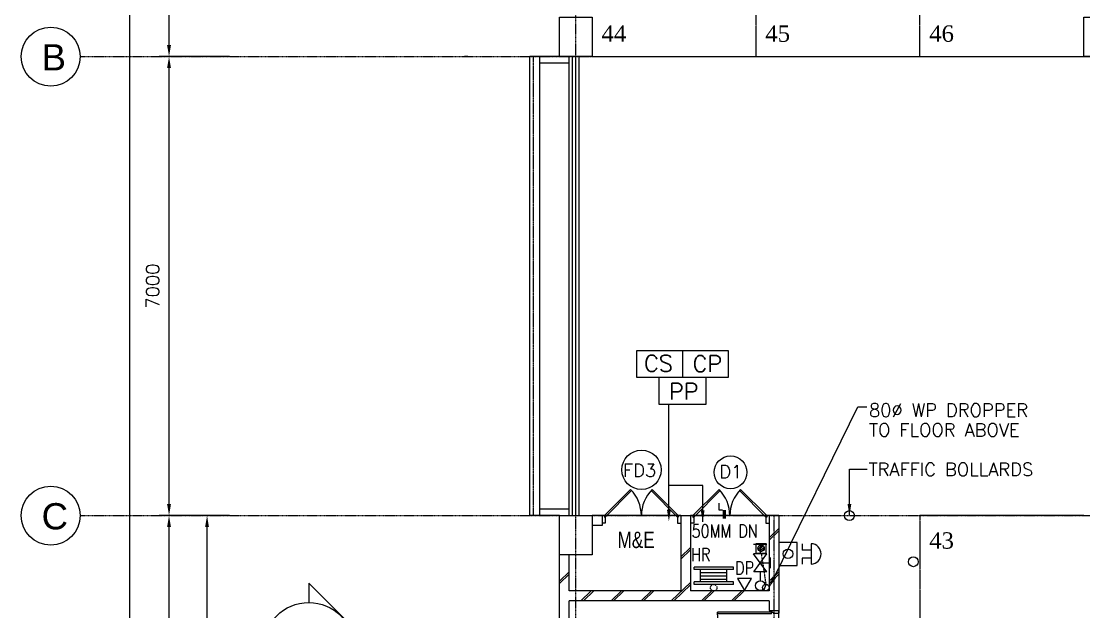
# Model space of a CAD drawing. Header units: millimetres. Extents: x -312260 to 194620, y -310600 to 21683.
# Drawn here: x -138419 to -122208, y 1914 to 10920 of the extents above; entities that cross this region are included whole.
import ezdxf
from ezdxf.enums import TextEntityAlignment as Align

# ---------------------------------------------------------------- set-up
doc = ezdxf.new("R2010")
doc.units = ezdxf.units.MM
doc.header["$LTSCALE"] = 5
doc.header["$MEASUREMENT"] = 0
doc.header["$PDMODE"] = 3
for name, pattern in [('CENTER', [2, 1.25, -0.25, 0.25, -0.25]), ('DASHDOT', [1, 0.5, -0.25, 0, -0.25]), ('DASHEDX2', [1.5, 1, -0.5]), ('DIVIDE', [1.25, 0.5, -0.25, 0, -0.25, 0, -0.25]), ('HIDDEN2', [0.1875, 0.125, -0.0625])]:
    doc.linetypes.add(name, pattern=pattern)
for name, color, linetype in [('-FF', 240, 'Continuous'), ('-HR', 4, 'Continuous'), ('-HR PIPE', 4, 'DIVIDE'), ('-HR TEXT', 4, 'Continuous'), ('-WET RISER', 2, 'Continuous'), ('beam_p', 1, 'Continuous'), ('col', 7, 'Continuous'), ('CP', 8, 'Continuous'), ('CP NUMBERING', 1, 'Continuous'), ('DIM', 7, 'Continuous'), ('DR', 1, 'Continuous'), ('DW-T', 7, 'Continuous'), ('GRID', 9, 'CENTER'), ('L', 1, 'Continuous'), ('LEG-T', 7, 'Continuous'), ('LINE', 7, 'Continuous'), ('parap', 7, 'Continuous'), ('park L', 9, 'DASHEDX2'), ('RAIL', 1, 'Continuous'), ('RWDP', 1, 'Continuous'), ('SPEC', 7, 'Continuous'), ('T35', 2, 'Continuous'), ('TEXT', 7, 'Continuous'), ('wall', 2, 'Continuous'), ('WP', 50, 'Continuous')]:
    doc.layers.add(name, color=color, linetype=linetype)
doc.styles.add('CARPARK NO', font='TIMES.TTF', dxfattribs={"height": 200})
doc.styles.add('E', font='ROMANS.SHX', dxfattribs={"width": 0.9})
doc.styles.add('HELV', font='HELV.shx')
doc.styles.add('HELVL', font='HELVL.shx')
doc.styles.add('ROMANS', font='romans.shx', dxfattribs={"width": 0.9, "height": 450})
doc.styles.add('S100', font='ROMANS.shx', dxfattribs={"height": 200})
doc.dimstyles.new('S100', dxfattribs={"dimscale": 0, "dimtxt": 150, "dimasz": 175, "dimexe": 150, "dimexo": 150, "dimgap": 150, "dimtad": 1, "dimdec": 0, "dimzin": 0, "dimdsep": 46, "dimtxsty": 'S100', "dimcen": 0, "dimdle": 100, "dimclrd": 5, "dimclre": 5, "dimclrt": 1, "dimaunit": 1, "dimadec": 0, "dimazin": 0, "dimtfac": 1, "dimtdec": 0, "dimtofl": 0, "dimtmove": 1, "dimatfit": 3, "dimfxl": 1, "dimtolj": 1, "dimtzin": 0, "dimarcsym": 0})

# ---------------------------------------------------------------- blocks, each defined once
blk = doc.blocks.new('*D89')
at = {"layer": 'DEFPOINTS', "color": 0}
for p in [(-135584, 3381), (-135157, 3381), (-135157, -1019)]:
    blk.add_point(p, dxfattribs=at)
at = {"layer": 'DIM', "color": 5, "lineweight": -2}
for p, q in [((-135307, 3381), (-135734, 3381)), ((-135584, -844), (-135584, 3206)), ((-135307, -1019), (-135734, -1019))]:
    blk.add_line(p, q, dxfattribs=at)
at = {"layer": 'DIM', "color": 5}
for points in [[(-135614, 3206), (-135555, 3206), (-135584, 3381)], [(-135614, -844), (-135555, -844), (-135584, -1019)]]:
    blk.add_solid(points, dxfattribs=at)
at = {"layer": 'DIM', "color": 1, "insert": (-135834, 1181), "char_height": 200, "attachment_point": 5, "rotation": 90, "style": 'S100'}
blk.add_mtext('\\A1;4400', dxfattribs=at)
blk = doc.blocks.new('*D92')
at = {"layer": 'DEFPOINTS', "color": 0}
for p in [(-136164, 3381), (-135090, 3381), (-135090, -7219)]:
    blk.add_point(p, dxfattribs=at)
at = {"layer": 'DIM', "color": 5, "lineweight": -2}
for p, q in [((-135240, 3381), (-136314, 3381)), ((-136164, -7044), (-136164, 3206)), ((-135240, -7219), (-136314, -7219))]:
    blk.add_line(p, q, dxfattribs=at)
at = {"layer": 'DIM', "color": 5}
for points in [[(-136194, 3206), (-136135, 3206), (-136164, 3381)], [(-136194, -7044), (-136135, -7044), (-136164, -7219)]]:
    blk.add_solid(points, dxfattribs=at)
at = {"layer": 'DIM', "color": 1, "insert": (-136414, -1919), "char_height": 200, "attachment_point": 5, "rotation": 90, "style": 'S100'}
blk.add_mtext('\\A1;10600', dxfattribs=at)
blk = doc.blocks.new('*D93')
at = {"layer": 'DEFPOINTS', "color": 0}
for p in [(-136164, 10381), (-135090, 10381), (-135090, 3381)]:
    blk.add_point(p, dxfattribs=at)
at = {"layer": 'DIM', "color": 5, "lineweight": -2}
for p, q in [((-135240, 10381), (-136314, 10381)), ((-136164, 3556), (-136164, 10206)), ((-135240, 3381), (-136314, 3381))]:
    blk.add_line(p, q, dxfattribs=at)
at = {"layer": 'DIM', "color": 5}
for points in [[(-136194, 10206), (-136135, 10206), (-136164, 10381)], [(-136194, 3556), (-136135, 3556), (-136164, 3381)]]:
    blk.add_solid(points, dxfattribs=at)
at = {"layer": 'DIM', "color": 1, "insert": (-136414, 6881), "char_height": 200, "attachment_point": 5, "rotation": 90, "style": 'S100'}
blk.add_mtext('\\A1;7000', dxfattribs=at)
blk = doc.blocks.new('*D94')
at = {"layer": 'DEFPOINTS', "color": 0}
for p in [(-136164, 15381), (-135090, 15381), (-135090, 10381)]:
    blk.add_point(p, dxfattribs=at)
at = {"layer": 'DIM', "color": 5, "lineweight": -2}
for p, q in [((-135240, 15381), (-136314, 15381)), ((-136164, 10556), (-136164, 15206)), ((-135240, 10381), (-136314, 10381))]:
    blk.add_line(p, q, dxfattribs=at)
at = {"layer": 'DIM', "color": 5}
for points in [[(-136194, 15206), (-136135, 15206), (-136164, 15381)], [(-136194, 10556), (-136135, 10556), (-136164, 10381)]]:
    blk.add_solid(points, dxfattribs=at)
at = {"layer": 'DIM', "color": 1, "insert": (-136414, 12881), "char_height": 200, "attachment_point": 5, "rotation": 90, "style": 'S100'}
blk.add_mtext('\\A1;5000', dxfattribs=at)
blk = doc.blocks.new('*D95')
at = {"layer": 'DEFPOINTS', "color": 0}
for p in [(-135090, 15381), (-136768, -19219), (-135090, -19219)]:
    blk.add_point(p, dxfattribs=at)
at = {"layer": 'DIM', "color": 5, "lineweight": -2}
for p, q in [((-135240, 15381), (-136918, 15381)), ((-136768, 15206), (-136768, -19044)), ((-135240, -19219), (-136918, -19219))]:
    blk.add_line(p, q, dxfattribs=at)
at = {"layer": 'DIM', "color": 5}
for points in [[(-136797, 15206), (-136738, 15206), (-136768, 15381)], [(-136797, -19044), (-136738, -19044), (-136768, -19219)]]:
    blk.add_solid(points, dxfattribs=at)
at = {"layer": 'DIM', "color": 1, "insert": (-137018, -1919), "char_height": 200, "attachment_point": 5, "rotation": 90, "style": 'S100'}
blk.add_mtext('\\A1;34600', dxfattribs=at)
blk = doc.blocks.new('DR900')
at = {"layer": 'DR'}
for p, q in [((25, 940), (50, 940)), ((25, 115), (25, 940)), ((50, 115), (50, 940)), ((0, 115), (25, 115)), ((0, 0), (38, 0)), ((50, 115), (25, 115)), ((25, 115), (25, 90)), ((25, 90), (38, 90)), ((38, 90), (38, 0)), ((862, 90), (875, 90)), ((862, 90), (862, 0)), ((862, 0), (900, 0)), ((875, 115), (900, 115)), ((875, 115), (875, 90))]:
    blk.add_line(p, q, dxfattribs=at)
blk.add_arc((25, 90), 850, 0, 90, dxfattribs=at)
blk = doc.blocks.new('DR2')
at = {"layer": 'DR', "color": 5}
for p, q in [((37, 115), (435, 513)), ((55, 97), (452, 495)), ((1145, 97), (748, 495)), ((1163, 115), (765, 513)), ((0, 115), (37, 115)), ((50, 0), (0, 0)), ((37, 115), (37, 90)), ((55, 97), (37, 115)), ((37, 90), (50, 90)), ((50, 90), (50, 0)), ((1145, 97), (1163, 115)), ((1163, 90), (1150, 90)), ((1150, 90), (1150, 0)), ((1163, 115), (1163, 90)), ((1200, 115), (1163, 115)), ((1150, 0), (1200, 0))]:
    blk.add_line(p, q, dxfattribs=at)
for centre, start, end in [((37, 115), 0, 45), ((1163, 115), 135, 180)]:
    blk.add_arc(centre, 563, start, end, dxfattribs=at)
blk = doc.blocks.new('A$C30AE4755')
at = {"layer": 'WP', "color": 5}
for p, q in [((2777, -342), (4052, 2258)), ((4052, 2258), (4192, 2258))]:
    blk.add_line(p, q, dxfattribs=at)
at = {"layer": 'WP', "linetype": 'DASHDOT', "ltscale": 0.1}
blk.add_line((2579, 24), (2650, -449), dxfattribs=at)
at = {"layer": 'WP'}
blk.add_circle((2650, -499), 50, dxfattribs=at)
at = {"layer": 'WP', "color": 5}
blk.add_solid([(2803, -355), (2750, -329), (2700, -499)], dxfattribs=at)
at = {"layer": 'SPEC', "style": 'S100'}
for s, p in [('80%%C WP DROPPER', (4224, 2107)), ('TO FLOOR ABOVE', (4224, 1806))]:
    blk.add_text(s, height=200, dxfattribs=at).set_placement(p)

msp = doc.modelspace()

# ---------------------------------------------------------------- linework, layer by layer
at = {"layer": '-FF', "color": 13}
for p, q in [((-127042.2, 2938.7), (-127245.1, 2938.1)), ((-127141.9, 2795.2), (-127142.3, 2938.4)), ((-127041.7, 2795.5), (-127244.6, 2794.9)), ((-127040.9, 2525.2), (-127244.6, 2794.9)), ((-127243.8, 2524.6), (-127041.7, 2795.5)), ((-127142.8, 2660), (-126985.9, 2660)), ((-126985.9, 2576.4), (-126985.9, 2743.7)), ((-127040.9, 2525.2), (-127243.8, 2524.6)), ((-127276.6, 2420.2), (-127488.3, 2420.2)), ((-127488.3, 2420.2), (-127382.4, 2236.9)), ((-127382.4, 2236.9), (-127276.6, 2420.2))]:
    msp.add_line(p, q, dxfattribs=at)
at = {"layer": '-FF', "color": 2}
for p, q in [((-126505.7, 2948.6), (-126505.7, 2852.1)), ((-126366.1, 2951.4), (-126366.1, 2639.6)), ((-126366.1, 2852.1), (-126505.7, 2852.1)), ((-126366.1, 2732.4), (-126505.7, 2732.4)), ((-126505.7, 2732.4), (-126505.7, 2639.8))]:
    msp.add_line(p, q, dxfattribs=at)
msp.add_lwpolyline([(-126861.8, 2620.5), (-126580.7, 2620.5), (-126580.7, 2970.4), (-126861.8, 2970.4)], close=True, dxfattribs=at)
msp.add_circle((-126720.6, 2797.5), 73.3, dxfattribs=at)
at = {"layer": '-FF', "color": 13}
msp.add_circle((-127140.6, 2311.9), 75, dxfattribs=at)
at = {"layer": '-FF', "color": 2}
msp.add_arc((-126371.2, 2795.5), 156, 271.85513, 88.14487, dxfattribs=at)
at = {"layer": '-HR', "color": 13}
for p, q in [((-128153.3, 2556.2), (-128153.3, 2596.2)), ((-127553.3, 2596.2), (-128153.3, 2596.2)), ((-127553.3, 2556.2), (-127553.3, 2596.2)), ((-127553.3, 2556.2), (-128153.3, 2556.2)), ((-128053.3, 2370.7), (-128053.3, 2556.2)), ((-127653.3, 2506.2), (-128053.3, 2506.2)), ((-127653.3, 2456.2), (-128053.3, 2456.2)), ((-127653.3, 2370.7), (-127653.3, 2556.2)), ((-127553.3, 2370.7), (-128153.3, 2370.7)), ((-128153.3, 2330.7), (-128153.3, 2370.7)), ((-127553.3, 2330.7), (-128153.3, 2330.7)), ((-127653.3, 2406.2), (-128053.3, 2406.2)), ((-127553.3, 2330.7), (-127553.3, 2370.7))]:
    msp.add_line(p, q, dxfattribs=at)
at = {"layer": '-HR PIPE', "color": 13, "ltscale": 1.3}
msp.add_circle((-127853.3, 2280.7), 50, dxfattribs=at)
at = {"layer": '-WET RISER', "color": 13}
msp.add_line((-127140.6, 2386.9), (-127141, 2524.9), dxfattribs=at)
for p, q in [((-128331.4, 5898.7), (-128331.4, 5488)), ((-127975.2, 5488), (-127975.2, 5077.4))]:
    msp.add_line(p, q)
at = {"color": 3}
msp.add_circle((-134032.6, 1365.6), 690, dxfattribs=at)
at = {"layer": 'beam_p', "ltscale": 2}
for p, q in [((-130657.7, 3380.7), (-130657.7, 10380.7)), ((-130207.7, 10380.7), (-130657.7, 10380.7)), ((-130507.7, 3380.7), (-130507.7, 10380.7)), ((-130057.7, 10280.7), (-130507.7, 10280.7)), ((-130057.7, 3480.7), (-130507.7, 3480.7)), ((-130207.7, 3380.7), (-130657.7, 3380.7))]:
    msp.add_line(p, q, dxfattribs=at)
at = {"layer": 'beam_p', "color": 5, "linetype": 'HIDDEN2', "ltscale": 2}
msp.add_line((-130607.7, 10380.7), (-130607.7, 3380.7), dxfattribs=at)
at = {"layer": 'col', "color": 3}
for points in [[(-129707.7, 10380.7), (-130207.7, 10380.7), (-130207.7, 10980.7), (-129707.7, 10980.7)], [(-121707.7, 10380.7), (-122207.7, 10380.7), (-122207.7, 10980.7), (-121707.7, 10980.7)], [(-129707.7, 2780.7), (-130207.7, 2780.7), (-130207.7, 3380.7), (-129707.7, 3380.7)], [(-129707.7, 2780.7), (-130207.7, 2780.7), (-130207.7, 3380.7), (-129707.7, 3380.7)]]:
    msp.add_lwpolyline(points, close=True, dxfattribs=at)
at = {"layer": 'CP', "color": 7}
for centre in [(-125782.7, 3380.7), (-124807.7, 2675.9)]:
    msp.add_circle(centre, 75, dxfattribs=at)
at = {"layer": 'DW-T', "color": 1, "linetype": 'Continuous'}
for centre, radius in [((-128955.3, 4078.1), 300), ((-127596.9, 4040.6), 250)]:
    msp.add_circle(centre, radius, dxfattribs=at)
at = {"layer": 'GRID', "linetype": 'CENTER', "ltscale": 2}
for p, q in [((-129957.7, -8213.9), (-129957.7, 20308)), ((-137519.2, 10380.7), (-68329.3, 10380.7)), ((-137519.2, 3380.7), (-68329.3, 3380.7)), ((-126932.7, -7219.3), (-126932.7, 3380.7))]:
    msp.add_line(p, q, dxfattribs=at)
at = {"layer": 'GRID', "color": 7, "linetype": 'ByBlock', "ltscale": 2}
for centre in [(-137969.2, 10380.7), (-137969.2, 3380.7)]:
    msp.add_circle(centre, 450, dxfattribs=at)
at = {"layer": 'L'}
for p, q in [((-128357.7, 3380.7), (-129557.7, 3380.7)), ((-126857.7, 1030.7), (-126857.7, 1930.7))]:
    msp.add_line(p, q, dxfattribs=at)
at = {"layer": 'L', "color": 5}
msp.add_line((-127007.7, 3380.7), (-128207.7, 3380.7), dxfattribs=at)
at = {"layer": 'LEG-T'}
for p, q in [((-129028.6, 5898.7), (-127634.3, 5898.7)), ((-129028.6, 5488), (-129028.6, 5898.7)), ((-127634.3, 5898.7), (-127634.3, 5488)), ((-127634.3, 5488), (-129028.6, 5488)), ((-128687.7, 5077.4), (-128687.7, 5488)), ((-127975.2, 5077.4), (-128687.7, 5077.4))]:
    msp.add_line(p, q, dxfattribs=at)
at = {"layer": 'LEG-T', "color": 5}
msp.add_lwpolyline([(-128537.6, 3469.1), (-128537.6, 5077.4)], dxfattribs=at)
msp.add_solid([(-128508.4, 3469.1), (-128537.6, 3294.1), (-128566.7, 3469.1)], dxfattribs=at)
at = {"layer": 'LINE', "color": 5, "linetype": 'Continuous'}
for p, q in [((-127204.1, 2804.3), (-127204.1, 2954.3)), ((-127054.1, 2805.2), (-127054.1, 2955.2))]:
    msp.add_line(p, q, dxfattribs=at)
at = {"layer": 'LINE', "color": 5}
for p, q in [((-127178.5, 2864.3), (-127114.2, 2928.6)), ((-127167.6, 2847), (-127096.9, 2917.7)), ((-127150.7, 2835.5), (-127085.4, 2900.8)), ((-127125.9, 2832.1), (-127082, 2876))]:
    msp.add_line(p, q, dxfattribs=at)
msp.add_circle((-127131.7, 2881.8), 50, dxfattribs=at)
at = {"layer": 'parap', "color": 0, "ltscale": 2}
for p, q in [((-130057.7, 3380.7), (-130057.7, 10380.7)), ((-129907.7, 3380.7), (-129907.7, 10380.7))]:
    msp.add_line(p, q, dxfattribs=at)
at = {"layer": 'park L'}
for p, q in [((-127207.7, 10380.7), (-127207.7, 14830.7)), ((-124707.7, 10380.7), (-124707.7, 14830.7)), ((-124707.7, 3380.7), (-124707.7, -1619.3))]:
    msp.add_line(p, q, dxfattribs=at)
at = {"layer": 'park L', "color": 8, "ltscale": 2}
for p, q in [((-129707.7, 10380.7), (-122207.7, 10380.7)), ((-122207.7, 3380.7), (-124707.7, 3380.7))]:
    msp.add_line(p, q, dxfattribs=at)
at = {"layer": 'RAIL', "color": 1}
msp.add_line((-131607.7, 10380.7), (-131657.7, 10380.7), dxfattribs=at)
at = {"layer": 'RAIL', "color": 5, "ltscale": 1000}
for p, q in [((-130007.7, 3380.7), (-130007.7, 10380.7)), ((-129957.7, 3380.7), (-129957.7, 10380.7))]:
    msp.add_line(p, q, dxfattribs=at)
at = {"layer": 'RWDP'}
msp.add_lwpolyline([(-127717.6, 3465.7), (-127768.9, 3465.7), (-127768.9, 3568.2)], dxfattribs=at)
at = {"layer": 'RWDP', "const_width": 50}
msp.add_lwpolyline([(-127691.9, 3332.1), (-127691.9, 3465.7)], dxfattribs=at)
at = {"layer": 'T35', "color": 3}
for q in [(-133043.1, 1362.5), (-134032.6, 2055.6)]:
    msp.add_line((-134032.6, 2352), q, dxfattribs=at)
at = {"layer": 'wall', "ltscale": 2}
for p, q in [((-129557.7, 3380.7), (-129707.7, 3380.7)), ((-129557.7, 3380.7), (-129557.7, 3230.7)), ((-128885.4, 3380.7), (-129029.7, 3380.7)), ((-128357.7, 3380.7), (-128357.7, 2230.7)), ((-128357.7, 3380.7), (-128207.7, 3380.7)), ((-128207.7, 3380.7), (-128207.7, 2230.7)), ((-127007.7, 3380.7), (-127007.7, 2230.7)), ((-126857.7, 3380.7), (-127007.7, 3380.7)), ((-126857.7, 3380.7), (-126857.7, 1930.7)), ((-129557.7, 3230.7), (-129707.7, 3230.7)), ((-130207.7, 1480.7), (-130207.7, 2780.7)), ((-130057.7, 2230.7), (-130057.7, 2780.7)), ((-128357.7, 2230.7), (-130057.7, 2230.7)), ((-127007.7, 2230.7), (-128207.7, 2230.7)), ((-127007.7, 2080.7), (-130057.7, 2080.7)), ((-130057.7, 1480.7), (-130057.7, 2080.7)), ((-127007.7, 2080.7), (-127007.7, 1930.7)), ((-127007.7, 1930.7), (-126857.7, 1930.7))]:
    msp.add_line(p, q, dxfattribs=at)
at = {"layer": 'wall', "color": 5}
for p, q in [((-127204.1, 2955.2), (-127054.1, 2955.2)), ((-127204.1, 2805.2), (-127054.1, 2805.2))]:
    msp.add_line(p, q, dxfattribs=at)
at = {"layer": 'wall', "color": 8}
for points in [[(-127007.7, 3039.1), (-126857.7, 3181.8)], [(-127007.7, 3003.3), (-126857.7, 3146)], [(-128357.7, 2751.5), (-128207.7, 2894.2)], [(-128357.7, 2715.7), (-128207.7, 2858.4)], [(-130207.7, 2378.7), (-130057.7, 2521.4)], [(-130207.7, 2342.9), (-130057.7, 2485.6)], [(-127007.7, 2378.7), (-126857.7, 2521.4)], [(-127007.7, 2342.9), (-126857.7, 2485.6)], [(-128501.5, 2080.7), (-128207.7, 2360.2)], [(-128463.8, 2080.7), (-128207.7, 2324.4)], [(-129879.9, 2080.7), (-129722.3, 2230.7)], [(-129842.3, 2080.7), (-129684.6, 2230.7)], [(-129420.4, 2080.7), (-129262.8, 2230.7)], [(-129382.8, 2080.7), (-129225.1, 2230.7)], [(-128960.9, 2080.7), (-128803.3, 2230.7)], [(-128923.3, 2080.7), (-128765.7, 2230.7)], [(-128042, 2080.7), (-127884.3, 2230.7)], [(-128004.4, 2080.7), (-127846.7, 2230.7)], [(-127582.5, 2080.7), (-127424.8, 2230.7)], [(-127544.9, 2080.7), (-127387.2, 2230.7)]]:
    msp.add_lwpolyline(points, dxfattribs=at)

# ---------------------------------------------------------------- block references
at = {"layer": 'DR'}
for p in [(-129557.7, 3265.7), (-128207.7, 3265.7)]:
    msp.add_blockref('DR2', p, dxfattribs=at)
at = {"layer": 'DR', "xscale": -1, "rotation": 90}
msp.add_blockref('DR900', (-126857.7, 1930.7), dxfattribs=at)
at = {"layer": 'GRID', "color": 9}
msp.add_blockref('A$C30AE4755', (-129707.7, 2780.7), dxfattribs=at)

# ---------------------------------------------------------------- texts
at = {"layer": '-HR TEXT', "color": 2, "style": 'ROMANS', "width": 0.8}
for s, p in [('HR', (-128199.7, 2684.9)), ('DP', (-127527.3, 2481.6))]:
    msp.add_text(s, height=200, dxfattribs=at).set_placement(p)
at = {"color": 2, "style": 'HELVL', "width": 0.75}
msp.add_text('M&E', height=250, rotation=0, dxfattribs=at).set_placement((-129321.6, 2885.8))
at = {"layer": 'CP NUMBERING', "style": 'CARPARK NO'}
for s, p in [('44', (-129566.1, 10607.4)), ('45', (-127066.1, 10607.4)), ('46', (-124566.1, 10607.4)), ('43', (-124566.1, 2876.1))]:
    msp.add_text(s, height=250, dxfattribs=at).set_placement(p)
at = {"layer": 'DW-T', "color": 7, "style": 'E'}
for s, p in [('FD3', (-129237.6, 3971.4)), ('D1', (-127769.5, 3949.6))]:
    msp.add_text(s, height=200, dxfattribs=at).set_placement(p)
at = {"layer": 'GRID', "color": 3, "linetype": 'ByBlock', "ltscale": 2, "style": 'HELV'}
for s, p in [('B', (-138109.1, 10170.1)), ('C', (-138109.1, 3170.1))]:
    msp.add_text(s, height=400, dxfattribs=at).set_placement(p)
at = {"layer": 'LEG-T', "color": 2, "ltscale": 10, "style": 'S100'}
for s, p in [('CS', (-128696.6, 5702.1, 1943.7)), ('CP', (-127949.7, 5696.4, 1943.7)), ('PP', (-128310, 5274.4, 1943.7))]:
    msp.add_text(s, height=250, dxfattribs=at).set_placement(p, align=Align.MIDDLE)
at = {"layer": 'SPEC', "style": 'S100'}
msp.add_text('TRAFFIC BOLLARDS', height=200, dxfattribs=at).set_placement((-125490.1, 3985.7))
at = {"layer": 'TEXT', "color": 7, "style": 'E', "width": 0.8}
msp.add_text('50MM DN', height=200, dxfattribs=at).set_placement((-128190.6, 3045.8))

# ---------------------------------------------------------------- dimensions: what is measured, and where the dimension line sits
at = {"layer": 'DIM'}
for p1, p2, distance, picture, middle in [((-135089.6, 15380.7), (-135089.6, -19219.3), -1678, '*D95', (-137017.6, -1919.3)), ((-135089.6, 10380.7), (-135089.6, 15380.7), 1074.8, '*D94', (-136414.4, 12880.7)), ((-135089.6, 3380.7), (-135089.6, 10380.7), 1074.8, '*D93', (-136414.4, 6880.7)), ((-135089.6, -7219.3), (-135089.6, 3380.7), 1074.8, '*D92', (-136414.4, -1919.3)), ((-135156.9, -1019.3), (-135156.9, 3380.7), 427.6, '*D89', (-135834.5, 1180.7))]:
    dim = msp.add_aligned_dim(p1=p1, p2=p2, distance=distance, dimstyle='S100', override={"dimscale": 1}, dxfattribs=at)
    dim.commit()
    dim.dimension.update_dxf_attribs({"geometry": picture, "text_midpoint": middle})

# ---------------------------------------------------------------- leaders
at = {"layer": 'LEG-T', "color": 5}
msp.add_leader([(-128022.2, 3284.5), (-128022.2, 3838.1), (-128537.6, 3838.1)], dimstyle='S100', override={"dimscale": 1, "dimgap": 10, "dimtad": 0}, dxfattribs=at)
at = {"layer": 'SPEC'}
msp.add_leader([(-125782.7, 3380.7), (-125782.7, 4087.6), (-125512.8, 4087.6)], dimstyle='S100', override={"dimscale": 1, "dimtad": 0}, dxfattribs=at)

doc.saveas('drawing.dxf')
